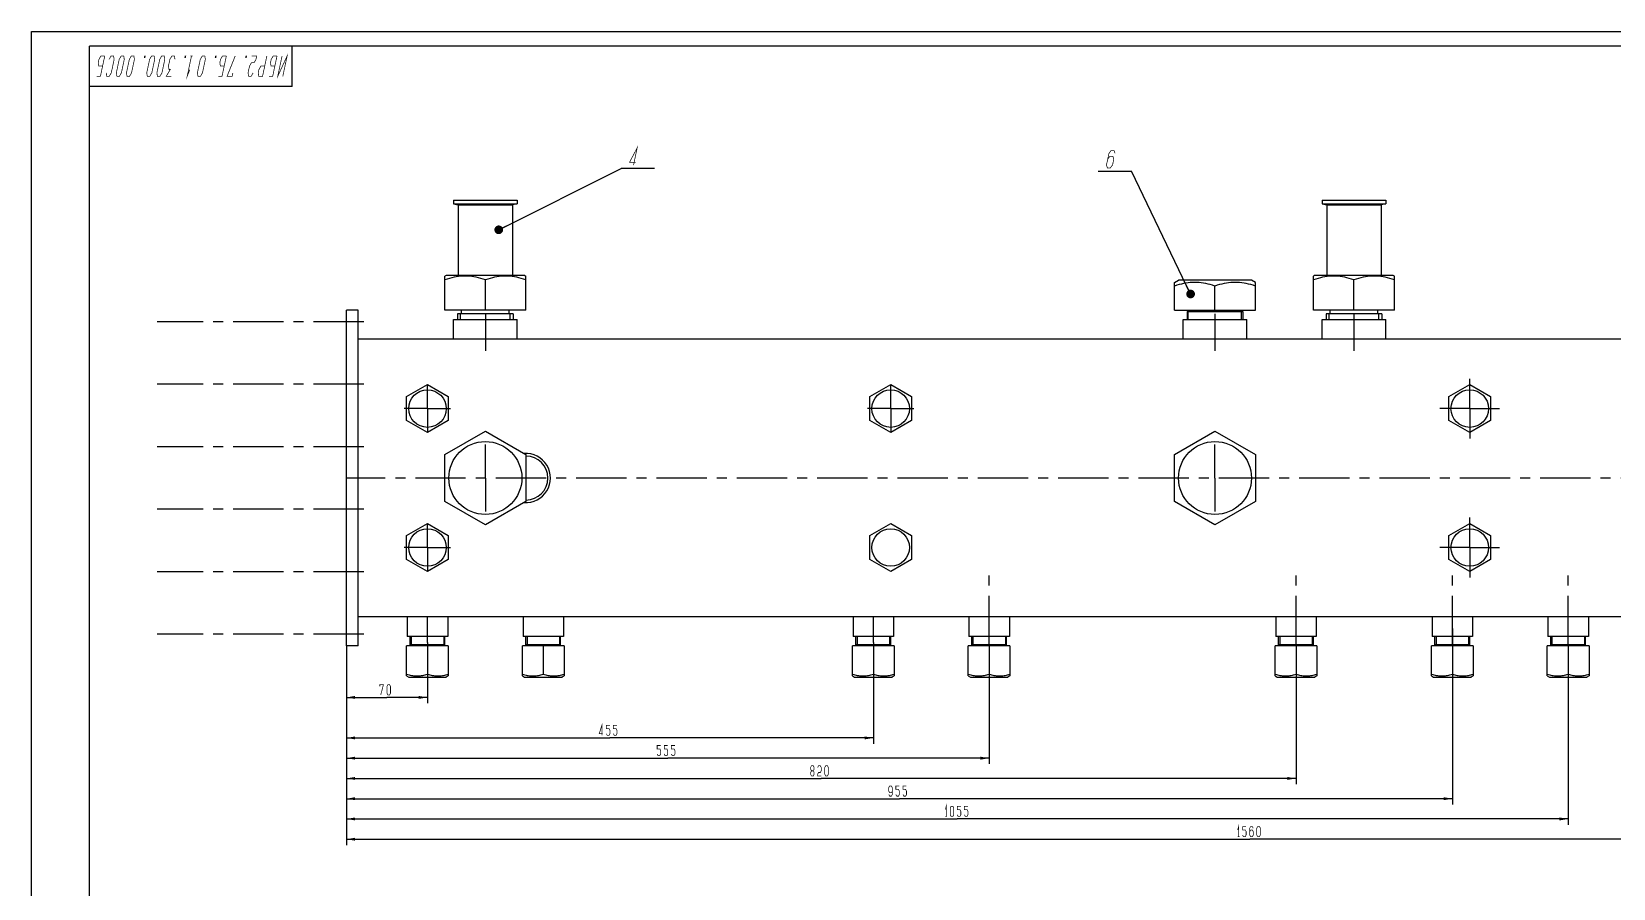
# Model space of a CAD drawing. Header units: millimetres. Extents: x 0 to 841, y 0 to 594.
# Drawn here: x 0 to 546, y 298 to 594 of the extents above; entities that cross this region are included whole.
import ezdxf

# ---------------------------------------------------------------- set-up
doc = ezdxf.new("R2010")
doc.units = ezdxf.units.MM
doc.header["$LTSCALE"] = 46.255
doc.linetypes.add('CENTER', pattern=[0.6, 0.375, -0.075, 0.075, -0.075])
doc.layers.get('0').update_dxf_attribs({"linetype": 'CONTINUOUS'})
doc.layers.add('ALL_AXIS', color=7, linetype='CONTINUOUS')
doc.styles.get("Standard").update_dxf_attribs({"font": 'txt', "width": 0.7})
doc.dimstyles.new('DIMSTYLE_1', dxfattribs={"dimtxt": 3.5, "dimasz": 3, "dimexe": 0.18, "dimexo": 0.0625, "dimgap": 0.09, "dimtad": 1, "dimdec": 5, "dimlfac": 2.5, "dimdsep": 46, "dimtxsty": 'STANDARD', "dimblk": '_FILLED', "dimblk1": '_FILLED', "dimblk2": '_FILLED', "dimcen": 0.09, "dimadec": 0, "dimazin": 0, "dimtp": 1.2, "dimtm": 1.2, "dimtfac": 1, "dimtdec": 5, "dimtofl": 0, "dimtmove": 0, "dimatfit": 3, "dimldrblk": '_FILLED', "dimfxl": 1, "dimtolj": 1, "dimarcsym": 0})
doc.dimstyles.new('DIMSTYLE_3', dxfattribs={"dimtxt": 3.5, "dimasz": 3, "dimexe": 0.18, "dimexo": 0.0625, "dimgap": 0.09, "dimtad": 1, "dimdec": 5, "dimlfac": 2.5, "dimdsep": 46, "dimtxsty": 'STANDARD', "dimblk": '_FILLED', "dimblk1": '_FILLED', "dimblk2": '_FILLED', "dimcen": 0.09, "dimadec": 0, "dimazin": 0, "dimtp": 0.3, "dimtm": 0.3, "dimtfac": 1, "dimtdec": 5, "dimtofl": 0, "dimtmove": 0, "dimatfit": 3, "dimldrblk": '_FILLED', "dimfxl": 1, "dimtolj": 1, "dimarcsym": 0})
doc.dimstyles.new('DIMSTYLE_4', dxfattribs={"dimtxt": 3.5, "dimasz": 3, "dimexe": 0.18, "dimexo": 0.0625, "dimgap": 0.09, "dimtad": 1, "dimdec": 5, "dimlfac": 2.5, "dimdsep": 46, "dimtxsty": 'STANDARD', "dimblk": '_FILLED', "dimblk1": '_FILLED', "dimblk2": '_FILLED', "dimcen": 0.09, "dimadec": 0, "dimazin": 0, "dimtp": 0.8, "dimtm": 0.8, "dimtfac": 1, "dimtdec": 5, "dimtofl": 0, "dimtmove": 0, "dimatfit": 3, "dimldrblk": '_FILLED', "dimfxl": 1, "dimtolj": 1, "dimarcsym": 0})
doc.dimstyles.get("Standard").update_dxf_attribs({"dimtxt": 3.5, "dimasz": 3, "dimexe": 0.18, "dimexo": 0.0625, "dimgap": 0.09, "dimtad": 1, "dimdec": 5, "dimdsep": 46, "dimtxsty": 'STANDARD', "dimblk": '_FILLED', "dimblk1": '_FILLED', "dimblk2": '_FILLED', "dimcen": 0.09, "dimadec": 0, "dimazin": 0, "dimtol": 1, "dimtp": 1e-05, "dimtm": 1e-05, "dimtfac": 1, "dimtdec": 5, "dimtofl": 0, "dimtmove": 0, "dimatfit": 3, "dimldrblk": '_FILLED', "dimfxl": 1, "dimtolj": 1, "dimarcsym": 0})

# ---------------------------------------------------------------- blocks, each defined once
blk = doc.blocks.new('_FILLED')
at = {"color": 0, "linetype": 'BYBLOCK'}
blk.add_solid([(0, 0), (-1, 0.17), (-1, -0.17)], dxfattribs=at)
blk = doc.blocks.new('*D0')
at = {"color": 2, "linetype": 'CONTINUOUS'}
for p, q in [((108.73, 381.73), (108.73, 312.93)), ((732.73, 381.73), (732.73, 312.93)), ((108.73, 314.93), (420.73, 314.93)), ((732.73, 314.93), (420.73, 314.93))]:
    blk.add_line(p, q, dxfattribs=at)
at = {"color": 2, "linetype": 'CONTINUOUS', "xscale": 3, "yscale": 3, "zscale": 3, "rotation": 180}
blk.add_blockref('_FILLED', (108.73, 314.93), dxfattribs=at)
at = {"color": 2, "linetype": 'CONTINUOUS', "xscale": 3, "yscale": 3, "zscale": 3}
blk.add_blockref('_FILLED', (732.73, 314.93), dxfattribs=at)
blk = doc.blocks.new('*D3')
at = {"color": 2, "linetype": 'CONTINUOUS'}
for p, q in [((136.73, 382.93), (136.73, 361.93)), ((108.73, 381.73), (108.73, 361.93)), ((108.73, 363.93), (122.73, 363.93)), ((136.73, 363.93), (122.73, 363.93))]:
    blk.add_line(p, q, dxfattribs=at)
at = {"color": 2, "linetype": 'CONTINUOUS', "xscale": 3, "yscale": 3, "zscale": 3, "rotation": 180}
blk.add_blockref('_FILLED', (108.73, 363.93), dxfattribs=at)
at = {"color": 2, "linetype": 'CONTINUOUS', "xscale": 3, "yscale": 3, "zscale": 3}
blk.add_blockref('_FILLED', (136.73, 363.93), dxfattribs=at)
blk = doc.blocks.new('*D4')
at = {"color": 2, "linetype": 'CONTINUOUS'}
for p, q in [((290.73, 382.93), (290.73, 347.93)), ((108.73, 381.73), (108.73, 347.93)), ((108.73, 349.93), (199.73, 349.93)), ((290.73, 349.93), (199.73, 349.93))]:
    blk.add_line(p, q, dxfattribs=at)
at = {"color": 2, "linetype": 'CONTINUOUS', "xscale": 3, "yscale": 3, "zscale": 3, "rotation": 180}
blk.add_blockref('_FILLED', (108.73, 349.93), dxfattribs=at)
at = {"color": 2, "linetype": 'CONTINUOUS', "xscale": 3, "yscale": 3, "zscale": 3}
blk.add_blockref('_FILLED', (290.73, 349.93), dxfattribs=at)
blk = doc.blocks.new('*D5')
at = {"color": 2, "linetype": 'CONTINUOUS'}
for p, q in [((108.73, 381.73), (108.73, 340.93)), ((330.73, 379.73), (330.73, 340.93)), ((108.73, 342.93), (219.73, 342.93)), ((330.73, 342.93), (219.73, 342.93))]:
    blk.add_line(p, q, dxfattribs=at)
at = {"color": 2, "linetype": 'CONTINUOUS', "xscale": 3, "yscale": 3, "zscale": 3, "rotation": 180}
blk.add_blockref('_FILLED', (108.73, 342.93), dxfattribs=at)
at = {"color": 2, "linetype": 'CONTINUOUS', "xscale": 3, "yscale": 3, "zscale": 3}
blk.add_blockref('_FILLED', (330.73, 342.93), dxfattribs=at)
blk = doc.blocks.new('*D6')
at = {"color": 2, "linetype": 'CONTINUOUS'}
for p, q in [((108.73, 381.73), (108.73, 333.93)), ((436.73, 379.73), (436.73, 333.93)), ((108.73, 335.93), (272.73, 335.93)), ((436.73, 335.93), (272.73, 335.93))]:
    blk.add_line(p, q, dxfattribs=at)
at = {"color": 2, "linetype": 'CONTINUOUS', "xscale": 3, "yscale": 3, "zscale": 3, "rotation": 180}
blk.add_blockref('_FILLED', (108.73, 335.93), dxfattribs=at)
at = {"color": 2, "linetype": 'CONTINUOUS', "xscale": 3, "yscale": 3, "zscale": 3}
blk.add_blockref('_FILLED', (436.73, 335.93), dxfattribs=at)
blk = doc.blocks.new('*D7')
at = {"color": 2, "linetype": 'CONTINUOUS'}
for p, q in [((490.73, 387.73), (490.73, 326.93)), ((108.73, 381.73), (108.73, 326.93)), ((108.73, 328.93), (299.73, 328.93)), ((490.73, 328.93), (299.73, 328.93))]:
    blk.add_line(p, q, dxfattribs=at)
at = {"color": 2, "linetype": 'CONTINUOUS', "xscale": 3, "yscale": 3, "zscale": 3, "rotation": 180}
blk.add_blockref('_FILLED', (108.73, 328.93), dxfattribs=at)
at = {"color": 2, "linetype": 'CONTINUOUS', "xscale": 3, "yscale": 3, "zscale": 3}
blk.add_blockref('_FILLED', (490.73, 328.93), dxfattribs=at)
blk = doc.blocks.new('*D8')
at = {"color": 2, "linetype": 'CONTINUOUS'}
for p, q in [((108.73, 381.73), (108.73, 319.93)), ((530.73, 379.73), (530.73, 319.93)), ((108.73, 321.93), (319.73, 321.93)), ((530.73, 321.93), (319.73, 321.93))]:
    blk.add_line(p, q, dxfattribs=at)
at = {"color": 2, "linetype": 'CONTINUOUS', "xscale": 3, "yscale": 3, "zscale": 3, "rotation": 180}
blk.add_blockref('_FILLED', (108.73, 321.93), dxfattribs=at)
at = {"color": 2, "linetype": 'CONTINUOUS', "xscale": 3, "yscale": 3, "zscale": 3}
blk.add_blockref('_FILLED', (530.73, 321.93), dxfattribs=at)
blk = doc.blocks.new('BALLOON2001_BL1', base_point=(374.15, 549.37))
at = {"color": 2, "linetype": 'CONTINUOUS'}
blk.add_line((368.39, 545.82), (379.92, 545.82), dxfattribs=at)
at = {"color": 2, "linetype": 'CONTINUOUS', "const_width": 0.25}
blk.add_lwpolyline([(374.2, 551.91), (373.89, 552.91), (372.84, 552.91), (372.1, 551.91), (371.25, 547.91), (371.56, 546.91), (372.61, 546.91), (373.35, 547.91), (373.78, 549.91), (373.47, 550.91), (372.42, 550.91), (371.68, 549.91)], dxfattribs=at)
blk = doc.blocks.new('BALLOON2001_BL2', base_point=(209.42, 550.3))
at = {"color": 2, "linetype": 'CONTINUOUS'}
blk.add_line((203.66, 546.76), (215.19, 546.76), dxfattribs=at)
at = {"color": 2, "linetype": 'CONTINUOUS', "const_width": 0.25}
blk.add_lwpolyline([(207.89, 547.85), (209.16, 553.85), (206.52, 548.85), (208.62, 548.85)], dxfattribs=at)

msp = doc.modelspace()

# ---------------------------------------------------------------- linework, layer by layer
at = {"color": 7, "linetype": 'CONTINUOUS'}
for p, q in [((0, 0), (0, 594)), ((0, 594), (841, 594)), ((90, 589), (20, 589)), ((20, 575), (20, 589)), ((20, 5), (20, 589)), ((835, 589), (20, 589)), ((90, 575), (90, 589)), ((90, 575), (20, 575)), ((143.1284775, 509.734471), (142.7284775, 509.5035309)), ((142.7284775, 497.734471), (142.7284775, 509.5035309)), ((170.3284775, 509.734471), (143.1284775, 509.734471)), ((156.7284775, 497.734471), (156.7284775, 508.2531013)), ((170.3284775, 509.734471), (170.7284775, 509.5035309)), ((170.7284775, 497.734471), (170.7284775, 509.5035309)), ((443.1284775, 509.734471), (442.7284775, 509.5035309)), ((442.7284775, 497.734471), (442.7284775, 509.5035309)), ((470.3284775, 509.734471), (443.1284775, 509.734471)), ((456.7284775, 497.734471), (456.7284775, 508.2531013)), ((470.7284775, 509.5035309), (470.3284775, 509.734471)), ((470.7284775, 497.734471), (470.7284775, 509.5035309)), ((108.7284775, 381.734471), (108.7284775, 497.734471)), ((112.7284775, 497.734471), (108.7284775, 497.734471)), ((112.7284775, 381.734471), (112.7284775, 497.734471)), ((170.7284775, 497.734471), (142.7284775, 497.734471)), ((148.5284775, 496.534471), (148.5284775, 497.734471)), ((164.9284775, 496.534471), (164.9284775, 497.734471)), ((394.7284775, 497.734471), (422.7284775, 497.734471)), ((418.3284775, 497.334471), (399.1284775, 497.334471)), ((470.7284775, 497.734471), (442.7284775, 497.734471)), ((448.5284775, 496.534471), (448.5284775, 497.734471)), ((464.9284775, 496.534471), (464.9284775, 497.734471)), ((147.1284775, 496.534471), (147.1284775, 494.534471)), ((166.3284775, 496.534471), (147.1284775, 496.534471)), ((166.3284775, 496.534471), (166.3284775, 494.534471)), ((447.1284775, 496.534471), (447.1284775, 494.534471)), ((466.3284775, 496.534471), (447.1284775, 496.534471)), ((466.3284775, 496.534471), (466.3284775, 494.534471)), ((728.7284775, 487.734471), (112.7284775, 487.734471)), ((728.7284775, 391.734471), (112.7284775, 391.734471)), ((112.7284775, 381.734471), (108.7284775, 381.734471)), ((143.9284775, 381.734471), (129.5284775, 381.734471)), ((142.7284775, 382.134471), (130.7284775, 382.134471)), ((183.9284775, 381.734471), (169.5284775, 381.734471)), ((182.7284775, 382.134471), (170.7284775, 382.134471)), ((297.9284775, 381.734471), (283.5284775, 381.734471)), ((296.7284775, 382.134471), (284.7284775, 382.134471)), ((337.9284775, 381.734471), (323.5284775, 381.734471)), ((336.7284775, 382.134471), (324.7284775, 382.134471)), ((443.9284775, 381.734471), (429.5284775, 381.734471)), ((442.7284775, 382.134471), (430.7284775, 382.134471)), ((497.9284775, 381.734471), (483.5284775, 381.734471)), ((496.7284775, 382.134471), (484.7284775, 382.134471)), ((537.9284775, 381.734471), (523.5284775, 381.734471)), ((536.7284775, 382.134471), (524.7284775, 382.134471))]:
    msp.add_line(p, q, dxfattribs=at)
at = {"color": 2, "linetype": 'CONTINUOUS'}
for p, q in [((399.5284775, 494.534471), (399.5284775, 497.334471)), ((417.9284775, 494.534471), (417.9284775, 497.334471)), ((148.1284775, 494.534471), (148.1284775, 496.534471)), ((165.3284775, 494.534471), (165.3284775, 496.534471)), ((448.1284775, 494.534471), (448.1284775, 496.534471)), ((465.3284775, 494.534471), (465.3284775, 496.534471)), ((131.1284775, 384.934471), (131.1284775, 382.134471)), ((142.3284775, 384.934471), (142.3284775, 382.134471)), ((171.1284775, 384.934471), (171.1284775, 382.134471)), ((182.3284775, 384.934471), (182.3284775, 382.134471)), ((285.1284775, 384.934471), (285.1284775, 382.134471)), ((296.3284775, 384.934471), (296.3284775, 382.134471)), ((325.1284775, 384.934471), (325.1284775, 382.134471)), ((336.3284775, 384.934471), (336.3284775, 382.134471)), ((431.1284775, 384.934471), (431.1284775, 382.134471)), ((442.3284775, 384.934471), (442.3284775, 382.134471)), ((485.1284775, 384.934471), (485.1284775, 382.134471)), ((496.3284775, 384.934471), (496.3284775, 382.134471)), ((525.1284775, 384.934471), (525.1284775, 382.134471)), ((536.3284775, 384.934471), (536.3284775, 382.134471))]:
    msp.add_line(p, q, dxfattribs=at)
at = {"color": 2, "linetype": 'CONTINUOUS', "const_width": 0.25}
for points in [[(25.2499997, 585.5781858), (23.7621046, 578.5781851), (22.4496045, 578.5781851)], [(25.2499997, 585.5781858), (23.9374995, 585.5781858), (23.2520167, 584.4115447), (23.0040339, 583.2448522), (23.1935528, 582.0782111), (24.5060513, 582.0782111)], [(25.7600859, 579.7448776), (25.9496048, 578.5781851), (26.8246033, 578.5781851), (27.5100877, 579.7448776), (28.5020188, 584.4115447), (28.3125, 585.5781858), (27.4374999, 585.5781858), (26.7520171, 584.4115447)], [(31.8125003, 585.5781858), (32.002016, 584.4115447), (31.0100881, 579.7448776), (30.3246036, 578.5781851), (29.4496035, 578.5781851), (29.2600879, 579.7448776), (30.2520158, 584.4115447), (30.9375002, 585.5781858), (31.8125003, 585.5781858)], [(35.3125006, 585.5781858), (35.5020163, 584.4115447), (34.5100852, 579.7448776), (33.824604, 578.5781851), (32.9496039, 578.5781851), (32.7600882, 579.7448776), (33.7520161, 584.4115447), (34.4375006, 585.5781858), (35.3125006, 585.5781858)], [(39.0312494, 585.5781858), (39.250001, 585.5781858), (39.1260088, 584.9948652), (38.9072572, 584.9948652), (39.0312494, 585.5781858)], [(42.3125013, 585.5781858), (42.502017, 584.4115447), (41.5100859, 579.7448776), (40.8246046, 578.5781851), (39.9496046, 578.5781851), (39.7600857, 579.7448776), (40.7520168, 584.4115447), (41.4375012, 585.5781858), (42.3125013, 585.5781858)], [(45.8124984, 585.5781858), (46.0020173, 584.4115447), (45.0100862, 579.7448776), (44.324605, 578.5781851), (43.4496049, 578.5781851), (43.260086, 579.7448776), (44.2520171, 584.4115447), (44.9375016, 585.5781858), (45.8124984, 585.5781858)], [(48.2621054, 578.5781851), (46.5121052, 578.5781851), (47.8830708, 580.9115187), (47.4455708, 580.9115187), (47.2560519, 582.0782111), (47.7520175, 584.4115447), (48.4374987, 585.5781858), (49.3124988, 585.5781858), (49.5020176, 584.4115447)], [(53.0312507, 585.5781858), (53.2499991, 585.5781858), (53.1260102, 584.9948652), (52.9072585, 584.9948652), (53.0312507, 585.5781858)], [(54.6643199, 580.9115187), (53.7308543, 578.5781851), (55.2187477, 585.5781858)], [(55.656251, 585.5781858), (54.7812509, 585.5781858)], [(59.8124998, 585.5781858), (60.0020186, 584.4115447), (59.0100875, 579.7448776), (58.3246063, 578.5781851), (57.4496062, 578.5781851), (57.2600874, 579.7448776), (58.2520185, 584.4115447), (58.9374997, 585.5781858), (59.8124998, 585.5781858)], [(63.5312517, 585.5781858), (63.7499969, 585.5781858), (63.626008, 584.9948652), (63.4072563, 584.9948652), (63.5312517, 585.5781858)], [(67.2499973, 585.5781858), (65.7621038, 578.5781851), (64.4496069, 578.5781851)], [(67.2499973, 585.5781858), (65.9375004, 585.5781858), (65.2520191, 584.4115447), (65.0040348, 583.2448522), (65.1935536, 582.0782111), (66.5060506, 582.0782111)], [(70.3125008, 585.5781858), (67.512104, 578.5781851), (69.2621042, 578.5781851), (69.5100885, 579.7448776)], [(74.0312527, 585.5781858), (74.249998, 585.5781858), (74.126009, 584.9948652), (73.9072573, 584.9948652), (74.0312527, 585.5781858)], [(76.5100892, 579.7448776), (75.8246016, 578.5781851), (74.9496015, 578.5781851), (74.760089, 579.7448776), (75.2560514, 582.0782111), (75.9415326, 583.2448522), (76.8165327, 583.2448522), (77.5020203, 584.4115447), (77.7499983, 585.5781858), (75.9999981, 585.5781858)], [(81.2499986, 585.5781858), (79.7621052, 578.5781851), (78.4496018, 578.5781851), (78.2600894, 579.7448776), (78.5080673, 580.9115187), (79.193555, 582.0782111), (80.5060519, 582.0782111)], [(84.749999, 585.5781858), (83.2621055, 578.5781851), (81.9496022, 578.5781851)], [(84.749999, 585.5781858), (83.437502, 585.5781858), (82.7520144, 584.4115447), (82.5040364, 583.2448522), (82.6935489, 582.0782111), (84.0060522, 582.0782111)], [(86.7621058, 578.5781851), (88.2499993, 585.5781858), (85.0121057, 578.5781851), (86.4999991, 585.5781858)], [(120.5847272, 364.8094748), (121.5034801, 368.3094751), (120.2784762, 368.3094751), (120.2784762, 367.7261289)], [(123.0347223, 364.8094748), (122.7284713, 365.3927953), (122.7284713, 367.7261289), (123.0347223, 368.3094751), (123.6472242, 368.3094751), (123.9534752, 367.7261289), (123.9534752, 365.3927953), (123.6472242, 364.8094748), (123.0347223, 364.8094748)], [(196.9722326, 350.8094734), (196.9722326, 354.3094738), (196.0534796, 351.392794), (197.2784836, 351.392794)], [(198.5034747, 351.392794), (198.8097257, 350.8094734), (199.4222277, 350.8094734), (199.7284787, 351.392794), (199.7284787, 352.5594608), (199.4222277, 353.142807), (198.5034747, 353.142807), (198.5034747, 354.3094738), (199.7284787, 354.3094738)], [(200.9534826, 351.392794), (201.2597336, 350.8094734), (201.8722228, 350.8094734), (202.1784738, 351.392794), (202.1784738, 352.5594608), (201.8722228, 353.142807), (200.9534826, 353.142807), (200.9534826, 354.3094738), (202.1784738, 354.3094738)], [(216.0534852, 344.3927933), (216.3597233, 343.8094728), (216.9722253, 343.8094728), (217.2784891, 344.3927933), (217.2784891, 345.5594601), (216.9722253, 346.1428063), (216.0534852, 346.1428063), (216.0534852, 347.3094731), (217.2784891, 347.3094731)], [(218.5034674, 344.3927933), (218.8097313, 343.8094728), (219.4222332, 343.8094728), (219.7284714, 344.3927933), (219.7284714, 345.5594601), (219.4222332, 346.1428063), (218.5034674, 346.1428063), (218.5034674, 347.3094731), (219.7284714, 347.3094731)], [(220.9534754, 344.3927933), (221.2597392, 343.8094728), (221.8722155, 343.8094728), (222.1784793, 344.3927933), (222.1784793, 345.5594601), (221.8722155, 346.1428063), (220.9534754, 346.1428063), (220.9534754, 347.3094731), (222.1784793, 347.3094731)], [(269.9722157, 338.5594594), (270.2784796, 339.1428057), (270.2784796, 339.7261262), (269.9722157, 340.3094724), (269.3597394, 340.3094724), (269.0534756, 339.7261262), (269.0534756, 339.1428057), (269.3597394, 338.5594594)], [(271.5034835, 339.7261262), (271.8097217, 340.3094724), (272.4222237, 340.3094724), (272.7284875, 339.7261262), (272.7284875, 338.5594594), (272.4222237, 337.9761389), (271.8097217, 337.9761389), (271.5034835, 337.3927927), (271.5034835, 336.8094721), (272.7284875, 336.8094721)], [(274.2597296, 336.8094721), (273.9534658, 337.3927927), (273.9534658, 339.7261262), (274.2597296, 340.3094724), (274.8722316, 340.3094724), (275.1784698, 339.7261262), (275.1784698, 337.3927927), (274.8722316, 336.8094721), (274.2597296, 336.8094721)], [(269.3597394, 336.8094721), (269.9722157, 336.8094721), (270.2784796, 337.3927927), (270.2784796, 337.9761389), (269.9722157, 338.5594594), (269.3597394, 338.5594594), (269.0534756, 337.9761389), (269.0534756, 337.3927927), (269.3597394, 336.8094721)], [(296.0534818, 330.392792), (296.35972, 329.8094714), (296.972222, 329.8094714), (297.2784858, 330.392792), (297.2784858, 332.7261255), (296.972222, 333.3094718), (296.35972, 333.3094718), (296.0534818, 332.7261255), (296.0534818, 331.5594588), (296.35972, 330.9761382), (296.972222, 330.9761382), (297.2784858, 331.5594588)], [(298.5034898, 330.392792), (298.8097279, 329.8094714), (299.4222299, 329.8094714), (299.7284681, 330.392792), (299.7284681, 331.5594588), (299.4222299, 332.142805), (298.5034898, 332.142805), (298.5034898, 333.3094718), (299.7284681, 333.3094718)], [(300.953472, 330.392792), (301.2597359, 329.8094714), (301.8722379, 329.8094714), (302.178476, 330.392792), (302.178476, 331.5594588), (301.8722379, 332.142805), (300.953472, 332.142805), (300.953472, 333.3094718), (302.178476, 333.3094718)], [(315.5941045, 325.1428043), (315.9003427, 326.3094711), (315.9003427, 322.8094708)], [(315.5941045, 322.8094708), (316.2066065, 322.8094708)], [(317.5847296, 322.8094708), (317.2784657, 323.392817), (317.2784657, 325.7261249), (317.5847296, 326.3094711), (318.1972315, 326.3094711), (318.5034697, 325.7261249), (318.5034697, 323.392817), (318.1972315, 322.8094708), (317.5847296, 322.8094708)], [(319.7284737, 323.392817), (320.0347375, 322.8094708), (320.6472395, 322.8094708), (320.9534776, 323.392817), (320.9534776, 324.5594838), (320.6472395, 325.1428043), (319.7284737, 325.1428043), (319.7284737, 326.3094711), (320.9534776, 326.3094711)], [(322.1784816, 323.392817), (322.4847198, 322.8094708), (323.0972217, 322.8094708), (323.4034856, 323.392817), (323.4034856, 324.5594838), (323.0972217, 325.1428043), (322.1784816, 325.1428043), (322.1784816, 326.3094711), (323.4034856, 326.3094711)], [(416.5941032, 318.1428036), (416.9003414, 319.3094704), (416.9003414, 315.8094701)], [(418.2784901, 316.3928163), (418.5847282, 315.8094701), (419.1972302, 315.8094701), (419.5034684, 316.3928163), (419.5034684, 317.5594831), (419.1972302, 318.1428036), (418.2784901, 318.1428036), (418.2784901, 319.3094704), (419.5034684, 319.3094704)], [(421.9534763, 318.7261499), (421.6472382, 319.3094704), (421.0347362, 319.3094704), (420.7284724, 318.7261499), (420.7284724, 316.3928163), (421.0347362, 315.8094701), (421.6472382, 315.8094701), (421.9534763, 316.3928163), (421.9534763, 317.5594831), (421.6472382, 318.1428036), (421.0347362, 318.1428036), (420.7284724, 317.5594831)], [(423.4847184, 315.8094701), (423.1784803, 316.3928163), (423.1784803, 318.7261499), (423.4847184, 319.3094704), (424.0972204, 319.3094704), (424.4034843, 318.7261499), (424.4034843, 316.3928163), (424.0972204, 315.8094701), (423.4847184, 315.8094701)], [(416.5941032, 315.8094701), (417.2066052, 315.8094701)]]:
    msp.add_lwpolyline(points, dxfattribs=at)
at = {"color": 7, "linetype": 'CONTINUOUS'}
for points in [[(156.7284775, 508.2531013), (155.9082465, 508.5143029), (155.1047075, 508.7445181), (154.3204433, 508.9434099), (153.5477054, 509.1119893), (152.7799762, 509.2514976), (152.0161457, 509.3609073), (151.2528781, 509.439811), (150.4903327, 509.4875891), (149.7274305, 509.5033902), (148.9645493, 509.4875023), (148.202066, 509.4396437), (147.4389036, 509.3606716), (146.6751957, 509.2512048), (145.9076875, 509.1116764), (145.1354098, 508.9431561), (144.3516389, 508.7443536), (143.5484473, 508.5142186), (142.7284775, 508.2531013)], [(170.7284775, 508.2531013), (169.9082465, 508.5143029), (169.1047075, 508.7445181), (168.3204433, 508.9434099), (167.5477054, 509.1119893), (166.7799762, 509.2514976), (166.0161457, 509.3609073), (165.2528781, 509.439811), (164.4903327, 509.4875891), (163.7274305, 509.5033902), (162.9645493, 509.4875023), (162.202066, 509.4396437), (161.4389036, 509.3606716), (160.6751957, 509.2512048), (159.9076875, 509.1116764), (159.1354098, 508.9431561), (158.3516389, 508.7443536), (157.5484473, 508.5142186), (156.7284775, 508.2531013)], [(456.7284775, 508.2531013), (455.9082465, 508.5143029), (455.1047075, 508.7445181), (454.3204433, 508.9434099), (453.5477054, 509.1119893), (452.7799762, 509.2514976), (452.0161457, 509.3609073), (451.2528781, 509.439811), (450.4903327, 509.4875891), (449.7274305, 509.5033902), (448.9645493, 509.4875023), (448.202066, 509.4396437), (447.4389036, 509.3606716), (446.6751957, 509.2512048), (445.9076875, 509.1116764), (445.1354098, 508.9431561), (444.3516389, 508.7443536), (443.5484473, 508.5142186), (442.7284775, 508.2531013)], [(470.7284775, 508.2531013), (469.9082465, 508.5143029), (469.1047075, 508.7445181), (468.3204433, 508.9434099), (467.5477054, 509.1119893), (466.7799762, 509.2514976), (466.0161457, 509.3609073), (465.2528781, 509.439811), (464.4903327, 509.4875891), (463.7274305, 509.5033902), (462.9645493, 509.4875023), (462.202066, 509.4396437), (461.4389036, 509.3606716), (460.6751957, 509.2512048), (459.9076875, 509.1116764), (459.1354098, 508.9431561), (458.3516389, 508.7443536), (457.5484473, 508.5142186), (456.7284775, 508.2531013)]]:
    msp.add_lwpolyline(points, dxfattribs=at)
at = {"layer": 'ALL_AXIS', "color": 7, "linetype": 'CONTINUOUS'}
for p, q in [((145.7284775, 535.734471), (145.7284775, 534.534471)), ((145.7284775, 535.734471), (167.7284775, 535.734471)), ((167.7284775, 535.734471), (167.7284775, 534.534471)), ((445.7284775, 535.734471), (445.7284775, 534.534471)), ((445.7284775, 535.734471), (467.7284775, 535.734471)), ((467.7284775, 535.734471), (467.7284775, 534.534471)), ((145.7284775, 534.534471), (147.3284775, 534.1057523)), ((145.7284775, 534.534471), (167.7284775, 534.534471)), ((147.3284775, 534.1057523), (147.3284775, 509.734471)), ((147.3284775, 534.1057523), (166.1284775, 534.1057523)), ((167.7284775, 534.534471), (166.1284775, 534.1057523)), ((166.1284775, 534.1057523), (166.1284775, 509.734471)), ((445.7284775, 534.534471), (467.7284775, 534.534471)), ((445.7284775, 534.534471), (447.3284775, 534.1057523)), ((447.3284775, 534.1057523), (447.3284775, 509.734471)), ((447.3284775, 534.1057523), (466.1284775, 534.1057523)), ((467.7284775, 534.534471), (466.1284775, 534.1057523)), ((466.1284775, 534.1057523), (466.1284775, 509.734471)), ((394.7284775, 507.3261806), (396.1284775, 508.134471)), ((421.3284775, 508.134471), (396.1284775, 508.134471)), ((422.7284775, 507.3261806), (421.3284775, 508.134471)), ((394.7284775, 497.734471), (394.7284775, 507.3261806)), ((408.7284775, 497.734471), (408.7284775, 506.075751)), ((422.7284775, 497.734471), (422.7284775, 507.3261806)), ((399.1284775, 497.334471), (399.1284775, 494.534471)), ((399.1284775, 497.334471), (418.3284775, 497.334471)), ((399.5284775, 497.334471), (399.5284775, 497.734471)), ((417.9284775, 497.334471), (417.9284775, 497.734471)), ((418.3284775, 497.334471), (418.3284775, 494.534471)), ((145.7284775, 487.734471), (145.7284775, 494.534471)), ((145.7284775, 494.534471), (167.7284775, 494.534471)), ((167.7284775, 487.734471), (167.7284775, 494.534471)), ((397.7284775, 487.734471), (397.7284775, 494.534471)), ((397.7284775, 494.534471), (419.7284775, 494.534471)), ((419.7284775, 487.734471), (419.7284775, 494.534471)), ((445.7284775, 487.734471), (445.7284775, 494.534471)), ((445.7284775, 494.534471), (467.7284775, 494.534471)), ((467.7284775, 487.734471), (467.7284775, 494.534471)), ((129.5284775, 467.8913929), (136.7284775, 472.0483149)), ((136.7284775, 472.0483149), (143.9284775, 467.8913929)), ((289.5284775, 467.8913929), (296.7284775, 472.0483149)), ((296.7284775, 472.0483149), (303.9284775, 467.8913929)), ((489.5284775, 467.8913929), (496.7284775, 472.0483149)), ((496.7284775, 472.0483149), (503.9284775, 467.8913929)), ((129.5284775, 459.577549), (129.5284775, 467.8913929)), ((143.9284775, 467.8913929), (143.9284775, 459.577549)), ((289.5284775, 459.577549), (289.5284775, 467.8913929)), ((303.9284775, 467.8913929), (303.9284775, 459.577549)), ((489.5284775, 459.577549), (489.5284775, 467.8913929)), ((503.9284775, 467.8913929), (503.9284775, 459.577549)), ((136.7284775, 455.4206271), (129.5284775, 459.577549)), ((143.9284775, 459.577549), (136.7284775, 455.4206271)), ((296.7284775, 455.4206271), (289.5284775, 459.577549)), ((303.9284775, 459.577549), (296.7284775, 455.4206271)), ((496.7284775, 455.4206271), (489.5284775, 459.577549)), ((503.9284775, 459.577549), (496.7284775, 455.4206271)), ((142.7284775, 447.8173747), (156.7284775, 455.9002785)), ((156.7284775, 455.9002785), (170.7284775, 447.8173747)), ((394.7284775, 447.8173747), (408.7284775, 455.9002785)), ((408.7284775, 455.9002785), (422.7284775, 447.8173747)), ((142.7284775, 431.6515672), (142.7284775, 447.8173747)), ((170.7284775, 447.8173747), (170.7284775, 431.6515672)), ((394.7284775, 431.6515672), (394.7284775, 447.8173747)), ((422.7284775, 447.8173747), (422.7284775, 431.6515672)), ((156.7284775, 423.5686634), (142.7284775, 431.6515672)), ((170.7284775, 431.6515672), (156.7284775, 423.5686634)), ((408.7284775, 423.5686634), (394.7284775, 431.6515672)), ((422.7284775, 431.6515672), (408.7284775, 423.5686634)), ((129.5284775, 419.8913929), (136.7284775, 424.0483149)), ((136.7284775, 424.0483149), (143.9284775, 419.8913929)), ((289.5284775, 419.8913929), (296.7284775, 424.0483149)), ((296.7284775, 424.0483149), (303.9284775, 419.8913929)), ((489.5284775, 419.8913929), (496.7284775, 424.0483149)), ((496.7284775, 424.0483149), (503.9284775, 419.8913929)), ((129.5284775, 411.577549), (129.5284775, 419.8913929)), ((143.9284775, 419.8913929), (143.9284775, 411.577549)), ((289.5284775, 411.577549), (289.5284775, 419.8913929)), ((303.9284775, 419.8913929), (303.9284775, 411.577549)), ((489.5284775, 411.577549), (489.5284775, 419.8913929)), ((503.9284775, 419.8913929), (503.9284775, 411.577549)), ((136.7284775, 407.4206271), (129.5284775, 411.577549)), ((143.9284775, 411.577549), (136.7284775, 407.4206271)), ((296.7284775, 407.4206271), (289.5284775, 411.577549)), ((303.9284775, 411.577549), (296.7284775, 407.4206271)), ((496.7284775, 407.4206271), (489.5284775, 411.577549)), ((503.9284775, 411.577549), (496.7284775, 407.4206271)), ((129.7284775, 391.734471), (129.7284775, 384.934471)), ((143.7284775, 391.734471), (143.7284775, 384.934471)), ((169.7284775, 391.734471), (169.7284775, 384.934471)), ((183.7284775, 391.734471), (183.7284775, 384.934471)), ((283.7284775, 391.734471), (283.7284775, 384.934471)), ((297.7284775, 391.734471), (297.7284775, 384.934471)), ((323.7284775, 391.734471), (323.7284775, 384.934471)), ((337.7284775, 391.734471), (337.7284775, 384.934471)), ((429.7284775, 391.734471), (429.7284775, 384.934471)), ((443.7284775, 391.734471), (443.7284775, 384.934471)), ((483.7284775, 391.734471), (483.7284775, 384.934471)), ((497.7284775, 391.734471), (497.7284775, 384.934471)), ((523.7284775, 391.734471), (523.7284775, 384.934471)), ((537.7284775, 391.734471), (537.7284775, 384.934471)), ((143.7284775, 384.934471), (129.7284775, 384.934471)), ((130.7284775, 382.134471), (130.7284775, 384.934471)), ((142.7284775, 382.134471), (142.7284775, 384.934471)), ((183.7284775, 384.934471), (169.7284775, 384.934471)), ((170.7284775, 382.134471), (170.7284775, 384.934471)), ((182.7284775, 382.134471), (182.7284775, 384.934471)), ((297.7284775, 384.934471), (283.7284775, 384.934471)), ((284.7284775, 382.134471), (284.7284775, 384.934471)), ((296.7284775, 382.134471), (296.7284775, 384.934471)), ((337.7284775, 384.934471), (323.7284775, 384.934471)), ((324.7284775, 382.134471), (324.7284775, 384.934471)), ((336.7284775, 382.134471), (336.7284775, 384.934471)), ((443.7284775, 384.934471), (429.7284775, 384.934471)), ((430.7284775, 382.134471), (430.7284775, 384.934471)), ((442.7284775, 382.134471), (442.7284775, 384.934471)), ((497.7284775, 384.934471), (483.7284775, 384.934471)), ((484.7284775, 382.134471), (484.7284775, 384.934471)), ((496.7284775, 382.134471), (496.7284775, 384.934471)), ((537.7284775, 384.934471), (523.7284775, 384.934471)), ((524.7284775, 382.134471), (524.7284775, 384.934471)), ((536.7284775, 382.134471), (536.7284775, 384.934471)), ((129.5284775, 371.3501632), (129.5284775, 381.734471)), ((142.7284775, 382.134471), (130.7284775, 382.134471)), ((131.1284775, 382.134471), (131.1284775, 381.734471)), ((136.7284775, 381.734471), (136.7284775, 371.9932412)), ((142.3284775, 382.134471), (142.3284775, 381.734471)), ((143.9284775, 381.734471), (143.9284775, 371.3501632)), ((169.5284775, 371.3501632), (169.5284775, 381.734471)), ((182.7284775, 382.134471), (170.7284775, 382.134471)), ((171.1284775, 382.134471), (171.1284775, 381.734471)), ((176.7284775, 381.734471), (176.7284775, 371.9932412)), ((182.3284775, 382.134471), (182.3284775, 381.734471)), ((183.9284775, 381.734471), (183.9284775, 371.3501632)), ((283.5284775, 371.3501632), (283.5284775, 381.734471)), ((296.7284775, 382.134471), (284.7284775, 382.134471)), ((285.1284775, 382.134471), (285.1284775, 381.734471)), ((290.7284775, 381.734471), (290.7284775, 371.9932412)), ((296.3284775, 382.134471), (296.3284775, 381.734471)), ((297.9284775, 381.734471), (297.9284775, 371.3501632)), ((323.5284775, 371.3501632), (323.5284775, 381.734471)), ((336.7284775, 382.134471), (324.7284775, 382.134471)), ((325.1284775, 382.134471), (325.1284775, 381.734471)), ((330.7284775, 381.734471), (330.7284775, 371.9932412)), ((336.3284775, 382.134471), (336.3284775, 381.734471)), ((337.9284775, 381.734471), (337.9284775, 371.3501632)), ((429.5284775, 371.3501632), (429.5284775, 381.734471)), ((442.7284775, 382.134471), (430.7284775, 382.134471)), ((431.1284775, 382.134471), (431.1284775, 381.734471)), ((436.7284775, 381.734471), (436.7284775, 371.9932412)), ((442.3284775, 382.134471), (442.3284775, 381.734471)), ((443.9284775, 381.734471), (443.9284775, 371.3501632)), ((483.5284775, 371.3501632), (483.5284775, 381.734471)), ((496.7284775, 382.134471), (484.7284775, 382.134471)), ((485.1284775, 382.134471), (485.1284775, 381.734471)), ((490.7284775, 381.734471), (490.7284775, 371.9932412)), ((496.3284775, 382.134471), (496.3284775, 381.734471)), ((497.9284775, 381.734471), (497.9284775, 371.3501632)), ((523.5284775, 371.3501632), (523.5284775, 381.734471)), ((536.7284775, 382.134471), (524.7284775, 382.134471)), ((525.1284775, 382.134471), (525.1284775, 381.734471)), ((530.7284775, 381.734471), (530.7284775, 371.9932412)), ((536.3284775, 382.134471), (536.3284775, 381.734471)), ((537.9284775, 381.734471), (537.9284775, 371.3501632)), ((129.5284775, 371.3501632), (130.2484775, 370.934471)), ((130.2484775, 370.934471), (143.2084775, 370.934471)), ((143.9284775, 371.3501632), (143.2084775, 370.934471)), ((169.5284775, 371.3501632), (170.2484775, 370.934471)), ((170.2484775, 370.934471), (183.2084775, 370.934471)), ((183.9284775, 371.3501632), (183.2084775, 370.934471)), ((283.5284775, 371.3501632), (284.2484775, 370.934471)), ((284.2484775, 370.934471), (297.2084775, 370.934471)), ((297.9284775, 371.3501632), (297.2084775, 370.934471)), ((323.5284775, 371.3501632), (324.2484775, 370.934471)), ((324.2484775, 370.934471), (337.2084775, 370.934471)), ((337.9284775, 371.3501632), (337.2084775, 370.934471)), ((429.5284775, 371.3501632), (430.2484775, 370.934471)), ((430.2484775, 370.934471), (443.2084775, 370.934471)), ((443.9284775, 371.3501632), (443.2084775, 370.934471)), ((483.5284775, 371.3501632), (484.2484775, 370.934471)), ((484.2484775, 370.934471), (497.2084775, 370.934471)), ((497.9284775, 371.3501632), (497.2084775, 370.934471)), ((523.5284775, 371.3501632), (524.2484775, 370.934471)), ((524.2484775, 370.934471), (537.2084775, 370.934471)), ((537.9284775, 371.3501632), (537.2084775, 370.934471))]:
    msp.add_line(p, q, dxfattribs=at)
at = {"layer": 'ALL_AXIS', "color": 7, "linetype": 'CENTER'}
for p, q in [((114.7284775, 493.734471), (43.3684775, 493.734471)), ((156.7284775, 496.534471), (156.7284775, 483.734471)), ((408.7284775, 496.534471), (408.7284775, 483.734471)), ((456.7284775, 496.534471), (456.7284775, 483.734471)), ((114.7284775, 472.134471), (43.3684775, 472.134471)), ((136.7284775, 463.734471), (136.7284775, 471.734471)), ((296.7284775, 463.734471), (296.7284775, 471.734471)), ((496.7284775, 463.734471), (496.7284775, 474.0483149)), ((136.7284775, 463.734471), (128.7284775, 463.734471)), ((136.7284775, 463.734471), (136.7284775, 455.734471)), ((136.7284775, 463.734471), (144.7284775, 463.734471)), ((296.7284775, 463.734471), (288.7284775, 463.734471)), ((296.7284775, 463.734471), (296.7284775, 455.734471)), ((296.7284775, 463.734471), (304.7284775, 463.734471)), ((496.7284775, 463.734471), (486.4146336, 463.734471)), ((496.7284775, 463.734471), (507.0423213, 463.734471)), ((496.7284775, 463.734471), (496.7284775, 453.4206271)), ((114.7284775, 450.534471), (43.3684775, 450.534471)), ((156.7284775, 439.734471), (156.7284775, 451.334471)), ((408.7284775, 439.734471), (408.7284775, 451.334471)), ((732.7284775, 439.734471), (108.7284775, 439.734471)), ((156.7284775, 439.734471), (156.7284775, 428.134471)), ((408.7284775, 439.734471), (408.7284775, 428.134471)), ((114.7284775, 428.934471), (43.3684775, 428.934471)), ((136.7284775, 415.734471), (136.7284775, 423.734471)), ((496.7284775, 415.734471), (496.7284775, 426.0483149)), ((136.7284775, 415.734471), (128.7284775, 415.734471)), ((136.7284775, 415.734471), (136.7284775, 407.734471)), ((136.7284775, 415.734471), (144.7284775, 415.734471)), ((496.7284775, 415.734471), (486.4146336, 415.734471)), ((496.7284775, 415.734471), (507.0423213, 415.734471)), ((496.7284775, 415.734471), (496.7284775, 405.4206271)), ((114.7284775, 407.334471), (43.3684775, 407.334471)), ((330.7284775, 381.734471), (330.7284775, 406.134471)), ((436.7284775, 381.734471), (436.7284775, 406.134471)), ((490.7284775, 381.734471), (490.7284775, 406.134471)), ((530.7284775, 381.734471), (530.7284775, 406.134471)), ((136.7284775, 382.934471), (136.7284775, 391.734471)), ((290.7284775, 382.934471), (290.7284775, 391.734471)), ((114.7284775, 385.734471), (43.3684775, 385.734471))]:
    msp.add_line(p, q, dxfattribs=at)
at = {"layer": 'ALL_AXIS', "color": 7, "linetype": 'CONTINUOUS'}
for points in [[(408.7284775, 506.075751), (407.9114036, 506.3360609), (407.1096457, 506.5658328), (406.3254749, 506.7648412), (405.5520783, 506.9337627), (404.7838407, 507.0735145), (404.0194409, 507.1831494), (403.2556436, 507.2622302), (402.492575, 507.3101449), (401.7291791, 507.3260423), (400.9657672, 507.3102031), (400.2026527, 507.262342), (399.4387739, 507.1833053), (398.6742676, 507.0737038), (397.9058526, 506.9339584), (397.1321085, 506.7649843), (396.3475904, 506.5659088), (395.5456403, 506.3360935), (394.7284775, 506.075751)], [(422.7284775, 506.075751), (421.9114036, 506.3360609), (421.1096457, 506.5658328), (420.3254749, 506.7648412), (419.5520783, 506.9337627), (418.7838407, 507.0735145), (418.0194409, 507.1831494), (417.2556436, 507.2622302), (416.492575, 507.3101449), (415.7291791, 507.3260423), (414.9657672, 507.3102031), (414.2026527, 507.262342), (413.4387739, 507.1833053), (412.6742676, 507.0737038), (411.9058526, 506.9339584), (411.1321085, 506.7649843), (410.3475904, 506.5659088), (409.5456403, 506.3360935), (408.7284775, 506.075751)], [(129.5284775, 371.9932412), (129.9487007, 371.8593637), (130.3610406, 371.7411935), (130.7643282, 371.638847), (131.1620709, 371.5519747), (131.5571602, 371.4801037), (131.9502757, 371.4237211), (132.3430825, 371.3830516), (132.735515, 371.35841), (133.1281157, 371.3502343), (133.5207246, 371.35838), (133.9131803, 371.3829939), (134.3060285, 371.4236406), (134.6991979, 371.4800057), (135.0943778, 371.5518732), (135.4922994, 371.6387724), (135.8957663, 371.7411535), (136.3082066, 371.8593464), (136.7284775, 371.9932412)], [(136.7284775, 371.9932412), (137.1487007, 371.8593637), (137.5610406, 371.7411935), (137.9643282, 371.638847), (138.3620709, 371.5519747), (138.7571602, 371.4801037), (139.1502757, 371.4237211), (139.5430825, 371.3830516), (139.9355149, 371.35841), (140.3281157, 371.3502343), (140.7207246, 371.35838), (141.1131803, 371.3829939), (141.5060285, 371.4236406), (141.8991979, 371.4800057), (142.2943778, 371.5518732), (142.6922994, 371.6387724), (143.0957663, 371.7411535), (143.5082066, 371.8593464), (143.9284775, 371.9932412)], [(169.5284775, 371.9932412), (169.9487007, 371.8593637), (170.3610406, 371.7411935), (170.7643282, 371.638847), (171.1620709, 371.5519747), (171.5571602, 371.4801037), (171.9502757, 371.4237211), (172.3430825, 371.3830516), (172.735515, 371.35841), (173.1281157, 371.3502343), (173.5207246, 371.35838), (173.9131803, 371.3829939), (174.3060285, 371.4236406), (174.6991979, 371.4800057), (175.0943778, 371.5518732), (175.4922994, 371.6387724), (175.8957663, 371.7411535), (176.3082066, 371.8593464), (176.7284775, 371.9932412)], [(176.7284775, 371.9932412), (177.1487007, 371.8593637), (177.5610406, 371.7411935), (177.9643282, 371.638847), (178.3620709, 371.5519747), (178.7571602, 371.4801037), (179.1502757, 371.4237211), (179.5430825, 371.3830516), (179.9355149, 371.35841), (180.3281157, 371.3502343), (180.7207246, 371.35838), (181.1131803, 371.3829939), (181.5060285, 371.4236406), (181.8991979, 371.4800057), (182.2943778, 371.5518732), (182.6922994, 371.6387724), (183.0957663, 371.7411535), (183.5082066, 371.8593464), (183.9284775, 371.9932412)], [(283.5284775, 371.9932412), (283.9487007, 371.8593637), (284.3610406, 371.7411935), (284.7643282, 371.638847), (285.1620709, 371.5519747), (285.5571602, 371.4801037), (285.9502757, 371.4237211), (286.3430825, 371.3830516), (286.7355149, 371.35841), (287.1281157, 371.3502343), (287.5207246, 371.35838), (287.9131803, 371.3829939), (288.3060285, 371.4236406), (288.6991979, 371.4800057), (289.0943778, 371.5518732), (289.4922994, 371.6387724), (289.8957663, 371.7411535), (290.3082066, 371.8593464), (290.7284775, 371.9932412)], [(290.7284775, 371.9932412), (291.1487007, 371.8593637), (291.5610406, 371.7411935), (291.9643282, 371.638847), (292.3620709, 371.5519747), (292.7571602, 371.4801037), (293.1502757, 371.4237211), (293.5430825, 371.3830516), (293.935515, 371.35841), (294.3281157, 371.3502343), (294.7207246, 371.35838), (295.1131803, 371.3829939), (295.5060285, 371.4236406), (295.8991979, 371.4800057), (296.2943778, 371.5518732), (296.6922994, 371.6387724), (297.0957663, 371.7411535), (297.5082066, 371.8593464), (297.9284775, 371.9932412)], [(323.5284775, 371.9932412), (323.9487007, 371.8593637), (324.3610406, 371.7411935), (324.7643282, 371.638847), (325.1620709, 371.5519747), (325.5571602, 371.4801037), (325.9502757, 371.4237211), (326.3430825, 371.3830516), (326.7355149, 371.35841), (327.1281157, 371.3502343), (327.5207246, 371.35838), (327.9131803, 371.3829939), (328.3060285, 371.4236406), (328.6991979, 371.4800057), (329.0943778, 371.5518732), (329.4922994, 371.6387724), (329.8957663, 371.7411535), (330.3082066, 371.8593464), (330.7284775, 371.9932412)], [(330.7284775, 371.9932412), (331.1487007, 371.8593637), (331.5610406, 371.7411935), (331.9643282, 371.638847), (332.3620709, 371.5519747), (332.7571602, 371.4801037), (333.1502757, 371.4237211), (333.5430825, 371.3830516), (333.935515, 371.35841), (334.3281157, 371.3502343), (334.7207246, 371.35838), (335.1131803, 371.3829939), (335.5060285, 371.4236406), (335.8991979, 371.4800057), (336.2943778, 371.5518732), (336.6922994, 371.6387724), (337.0957663, 371.7411535), (337.5082066, 371.8593464), (337.9284775, 371.9932412)], [(429.5284775, 371.9932412), (429.9487007, 371.8593637), (430.3610406, 371.7411935), (430.7643282, 371.638847), (431.1620709, 371.5519747), (431.5571602, 371.4801037), (431.9502757, 371.4237211), (432.3430825, 371.3830516), (432.7355149, 371.35841), (433.1281157, 371.3502343), (433.5207246, 371.35838), (433.9131803, 371.3829939), (434.3060285, 371.4236406), (434.6991979, 371.4800057), (435.0943778, 371.5518732), (435.4922994, 371.6387724), (435.8957663, 371.7411535), (436.3082066, 371.8593464), (436.7284775, 371.9932412)], [(436.7284775, 371.9932412), (437.1487007, 371.8593637), (437.5610406, 371.7411935), (437.9643282, 371.638847), (438.3620709, 371.5519747), (438.7571602, 371.4801037), (439.1502757, 371.4237211), (439.5430825, 371.3830516), (439.935515, 371.35841), (440.3281157, 371.3502343), (440.7207246, 371.35838), (441.1131803, 371.3829939), (441.5060285, 371.4236406), (441.8991979, 371.4800057), (442.2943778, 371.5518732), (442.6922994, 371.6387724), (443.0957663, 371.7411535), (443.5082066, 371.8593464), (443.9284775, 371.9932412)], [(483.5284775, 371.9932412), (483.9487007, 371.8593637), (484.3610406, 371.7411935), (484.7643282, 371.638847), (485.1620709, 371.5519747), (485.5571602, 371.4801037), (485.9502757, 371.4237211), (486.3430825, 371.3830516), (486.7355149, 371.35841), (487.1281157, 371.3502343), (487.5207246, 371.35838), (487.9131803, 371.3829939), (488.3060285, 371.4236406), (488.6991979, 371.4800057), (489.0943778, 371.5518732), (489.4922994, 371.6387724), (489.8957663, 371.7411535), (490.3082066, 371.8593464), (490.7284775, 371.9932412)], [(490.7284775, 371.9932412), (491.1487007, 371.8593637), (491.5610406, 371.7411935), (491.9643282, 371.638847), (492.3620709, 371.5519747), (492.7571602, 371.4801037), (493.1502757, 371.4237211), (493.5430825, 371.3830516), (493.935515, 371.35841), (494.3281157, 371.3502343), (494.7207246, 371.35838), (495.1131803, 371.3829939), (495.5060285, 371.4236406), (495.8991979, 371.4800057), (496.2943778, 371.5518732), (496.6922994, 371.6387724), (497.0957663, 371.7411535), (497.5082066, 371.8593464), (497.9284775, 371.9932412)], [(523.5284775, 371.9932412), (523.9487007, 371.8593637), (524.3610406, 371.7411935), (524.7643282, 371.638847), (525.1620709, 371.5519747), (525.5571602, 371.4801037), (525.9502757, 371.4237211), (526.3430825, 371.3830516), (526.735515, 371.35841), (527.1281157, 371.3502343), (527.5207246, 371.35838), (527.9131803, 371.3829939), (528.3060285, 371.4236406), (528.6991979, 371.4800057), (529.0943778, 371.5518732), (529.4922994, 371.6387724), (529.8957663, 371.7411535), (530.3082066, 371.8593464), (530.7284775, 371.9932412)], [(530.7284775, 371.9932412), (531.1487007, 371.8593637), (531.5610406, 371.7411935), (531.9643282, 371.638847), (532.3620709, 371.5519747), (532.7571602, 371.4801037), (533.1502757, 371.4237211), (533.5430825, 371.3830516), (533.9355149, 371.35841), (534.3281157, 371.3502343), (534.7207246, 371.35838), (535.1131803, 371.3829939), (535.5060285, 371.4236406), (535.8991979, 371.4800057), (536.2943778, 371.5518732), (536.6922994, 371.6387724), (537.0957663, 371.7411535), (537.5082066, 371.8593464), (537.9284775, 371.9932412)]]:
    msp.add_lwpolyline(points, dxfattribs=at)
for centre, radius in [((136.7284775, 463.734471), 6.48), ((296.7284775, 463.734471), 6.48), ((496.7284775, 463.734471), 6.48), ((156.7284775, 439.734471), 12.6), ((408.7284775, 439.734471), 12.6), ((136.7284775, 415.734471), 6.48), ((296.7284775, 415.734471), 6.48), ((496.7284775, 415.734471), 6.48)]:
    msp.add_circle(centre, radius, dxfattribs=at)
for radius, start, end in [(8.48, 265.648749165, 94.351250835), (7.6, 270, 90)]:
    msp.add_arc((170.7284775, 439.734471), radius, start, end, dxfattribs=at)

# ---------------------------------------------------------------- block references
at = {"color": 2, "linetype": 'CONTINUOUS'}
for name, p in [('BALLOON2001_BL2', (209.4235917, 550.3009659)), ('BALLOON2001_BL1', (374.1530196, 549.3691115))]:
    msp.add_blockref(name, p, dxfattribs=at)

# ---------------------------------------------------------------- dimensions: what is measured, and where the dimension line sits
for base, p2, dimstyle, picture, middle in [((490.7284775, 328.934471), (490.7284775, 387.734471), 'DIMSTYLE_4', '*D7', (296.0534775, 329.809471)), ((136.7284775, 363.934471), (136.7284775, 382.934471), 'DIMSTYLE_3', '*D3', (120.2784775, 364.809471)), ((290.7284775, 349.934471), (290.7284775, 382.934471), 'DIMSTYLE_4', '*D4', (196.0534775, 350.809471)), ((732.7284775, 314.934471), (732.7284775, 381.734471), 'DIMSTYLE_1', '*D0', (415.8284775, 315.809471)), ((330.7284775, 342.934471), (330.7284775, 379.734471), 'DIMSTYLE_4', '*D5', (216.0534775, 343.809471)), ((436.7284775, 335.934471), (436.7284775, 379.734471), 'DIMSTYLE_4', '*D6', (269.0534775, 336.809471)), ((530.7284775, 321.934471), (530.7284775, 379.734471), 'DIMSTYLE_1', '*D8', (314.8284775, 322.809471))]:
    dim = msp.add_linear_dim(base=base, p1=(108.7284775, 381.734471), p2=p2, dimstyle=dimstyle, dxfattribs=at)
    dim.commit()
    dim.dimension.update_dxf_attribs({"geometry": picture, "text_midpoint": middle, "dimtype": 160})

# ---------------------------------------------------------------- leaders
for points in [[(161.3353889, 525.5185679), (203.661572, 546.7561482)], [(400.309532, 503.3298422), (379.9150394, 545.8242945)]]:
    msp.add_leader(points, dimstyle='STANDARD', override={"dimtad": 0, "dimldrblk": 'DOT'}, dxfattribs=at)

doc.saveas('drawing.dxf')
